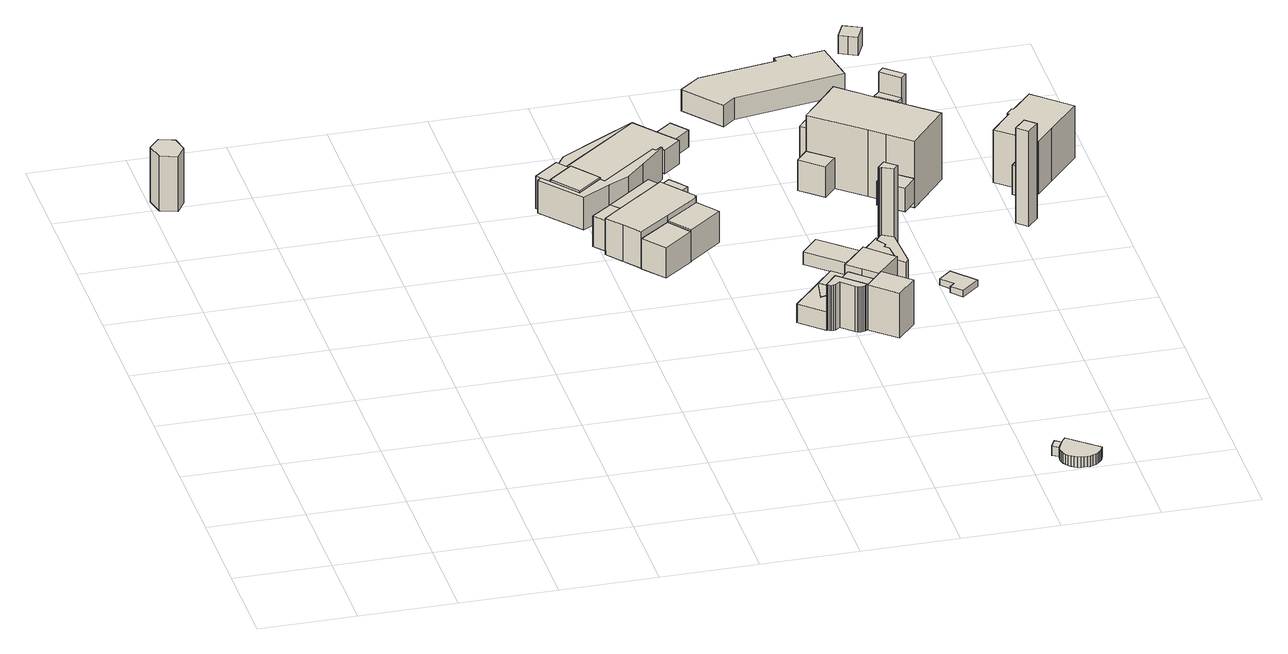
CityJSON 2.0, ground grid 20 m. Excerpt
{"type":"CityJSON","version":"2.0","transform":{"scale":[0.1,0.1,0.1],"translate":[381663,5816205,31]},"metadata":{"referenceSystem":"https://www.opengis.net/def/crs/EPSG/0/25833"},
"CityObjects":{
"building1":{"type":"Building","attributes":{"Gemeindeschluessel":"11000004","BezugspunktDach":"2200","function":"31001_3212","measuredHeight":12.17,"storeysAboveGround":1},"address":[{"country":"Germany","locality":"Berlin","thoroughfareNumber":"47 (4)","thoroughfareName":"Gottfried-von-Cramm-Weg"}],"geometry":[{"type":"Solid","lod":"1","boundaries":[[[[0,1,2,3,4,5]],[[6,7,8,9,10,11]],[[6,11,5,4]],[[7,6,4,3]],[[8,7,3,2]],[[9,8,2,1]],[[10,9,1,0]],[[11,10,0,5]]]]}]},
"building2":{"type":"Building","attributes":{"Gemeindeschluessel":"11000004","BezugspunktDach":"2200","function":"51009_1610","measuredHeight":7.26,"storeysAboveGround":0},"address":[{"country":"Germany","locality":"Berlin"}],"geometry":[{"type":"Solid","lod":"1","boundaries":[[[[12,13,14,15,16,17,18,19,20,21,22,23,24,25,26]],[[27,28,29,30,31,32,33,34,35,36,37,38,39,40,41]],[[27,41,26,25]],[[28,27,25,24]],[[29,28,24,23]],[[30,29,23,22]],[[31,30,22,21]],[[32,31,21,20]],[[33,32,20,19]],[[34,33,19,18]],[[35,34,18,17]],[[36,35,17,16]],[[37,36,16,15]],[[38,37,15,14]],[[39,38,14,13]],[[40,39,13,12]],[[41,40,12,26]]]]}]},
"building3":{"type":"Building","attributes":{"Gemeindeschluessel":"11000004","function":"31001_1010"},"address":[{"country":"Germany","locality":"Berlin","thoroughfareNumber":"45","thoroughfareName":"Gottfried-von-Cramm-Weg"}],"children":["building3-1","building3-2","building3-3","building3-4","building3-5","building3-6"]},
"building3-1":{"type":"BuildingPart","attributes":{"BezugspunktDach":"2200","measuredHeight":8.95,"storeysAboveGround":2},"parents":["building3"],"geometry":[{"type":"MultiSurface","lod":"1","boundaries":[[[42,43,44,45,46,47,48,49,50,51,52]],[[53,54,55,56,57,58,59,60,61,62,63]],[[53,63,64,52,51],[65,66,67,64]],[[68,66,69,51,50]],[[54,53,70,71]],[[55,54,71,72,73,74,50,49]],[[56,55,49,48]],[[57,56,48,47]],[[58,57,47,46]],[[59,58,46,45]],[[60,75,76,45,44]],[[77,78,79,44,43]],[[62,61,43,42]],[[63,62,42,52]],[[66,65,64,67]],[[71,70,69,66,68]],[[74,73,72,71]],[[76,75,60,59]],[[80,61,60,79,78,77]]]}]},
"building3-2":{"type":"BuildingPart","attributes":{"BezugspunktDach":"2200","measuredHeight":7.57,"storeysAboveGround":2},"parents":["building3"],"geometry":[{"type":"MultiSurface","lod":"1","boundaries":[[[81,82,83,76,75]],[[59,84,85,86,60]],[[84,59,76,83]],[[85,84,83,82]],[[86,85,82,81]],[[60,78,87,81,75]],[[59,60,75,76,88]],[[86,89,87,78,60]]]}]},
"building3-3":{"type":"BuildingPart","attributes":{"BezugspunktDach":"2200","measuredHeight":6.88,"storeysAboveGround":2},"parents":["building3"],"geometry":[{"type":"MultiSurface","lod":"1","boundaries":[[[67,66,90,91]],[[92,65,64,93]],[[92,93,91,90]],[[65,92,94,95,70,66,90,66]],[[93,64,67,91]],[[90,66,70,95,94]],[[64,65,66,67]]]}]},
"building3-4":{"type":"BuildingPart","attributes":{"BezugspunktDach":"2200","measuredHeight":6.68,"storeysAboveGround":2},"parents":["building3"],"geometry":[{"type":"Solid","lod":"1","boundaries":[[[[96,87,78,77]],[[97,98,99,100]],[[97,100,77,61,60]],[[98,97,60,86,87]],[[99,98,87,96]],[[100,99,96,77]],[[60,61,77,78]],[[78,87,86,60]]]]}]},
"building3-5":{"type":"BuildingPart","attributes":{"BezugspunktDach":"2200","measuredHeight":6.64,"storeysAboveGround":2},"parents":["building3"],"geometry":[{"type":"MultiSurface","lod":"1","boundaries":[[[66,68,101,102,90]],[[103,104,71,70,95]],[[103,95,90,102]],[[105,106,103,102,101]],[[74,107,105,104,101,68]],[[104,103,106,105]],[[71,108,107,74]],[[104,105,107,108]],[[70,71,68,66]],[[95,70,66,90]]]}]},
"building3-6":{"type":"BuildingPart","attributes":{"BezugspunktDach":"2200","measuredHeight":3.77,"storeysAboveGround":2},"parents":["building3"],"geometry":[{"type":"MultiSurface","lod":"1","boundaries":[[[107,73,109,110,111,106]],[[112,113,114,72,108,103]],[[112,103,106,111]],[[113,112,111,110]],[[114,113,110,109]],[[72,114,109,73]],[[108,107,105,104,103]],[[72,73,74,71]],[[108,71,74,107]],[[103,104,105,106,115]]]}]},
"building4":{"type":"Building","attributes":{"Gemeindeschluessel":"11000004","function":"31001_2081"},"address":[{"country":"Germany","locality":"Berlin","thoroughfareNumber":"47 (1)","thoroughfareName":"Gottfried-von-Cramm-Weg"}],"children":["building4-1","building4-2","building4-3","building4-4"]},
"building4-1":{"type":"BuildingPart","attributes":{"BezugspunktDach":"2200","measuredHeight":6.47,"storeysAboveGround":2},"parents":["building4"],"geometry":[{"type":"MultiSurface","lod":"1","boundaries":[[[116,117,118,119,120,121,122,123,124,125,126,127,128,129,130,131,132]],[[133,134,135,136,137,138,139,140,141,142,143,144,145,146,147,148,149]],[[133,149,132,131]],[[134,133,131,130]],[[135,134,130,129]],[[136,135,129,128]],[[137,136,128,127]],[[138,137,150,127,126],[151,152,153,150]],[[139,138,126,125]],[[140,139,125,124]],[[141,140,124,123]],[[142,141,123,122]],[[143,142,122,121]],[[144,143,121,120]],[[145,144,120,119]],[[146,145,119,118]],[[147,146,118,117]],[[152,151,150,153]],[[154,155,116,148]],[[147,156,117,155,154]],[[149,148,116,132]]]}]},
"building4-2":{"type":"BuildingPart","attributes":{"BezugspunktDach":"2200","measuredHeight":7.78,"storeysAboveGround":2},"parents":["building4"],"geometry":[{"type":"MultiSurface","lod":"1","boundaries":[[[157,158,159,160,161]],[[162,163,164,165,166]],[[167,24,168,161,160]],[[155,116,148,154,163,162,160,159]],[[169,117,155,154,147,164,163,159,158]],[[165,164,158,157]],[[166,165,157,161]],[[162,166,168,24,167]],[[154,148,116,155]],[[147,154,155,117,169]]]}]},
"building4-3":{"type":"BuildingPart","attributes":{"BezugspunktDach":"2200","measuredHeight":7.2,"storeysAboveGround":2},"parents":["building4"],"geometry":[{"type":"MultiSurface","lod":"1","boundaries":[[[25,24,167,170,171,172]],[[173,174,175,28,27,176]],[[173,176,172,171]],[[174,173,171,170]],[[116,132,149,148,177,175,174,170,167]],[[28,175,162,166,178]],[[27,28,24,25]],[[176,27,25,172]],[[177,148,149,132,116]],[[178,166,162,167,24]]]}]},
"building4-4":{"type":"BuildingPart","attributes":{"BezugspunktDach":"2200","measuredHeight":3.79,"storeysAboveGround":2},"parents":["building4"],"geometry":[{"type":"Solid","lod":"1","boundaries":[[[[152,179,180,181,153]],[[182,183,184,151,150]],[[182,150,153,181]],[[183,182,181,180]],[[184,183,180,179]],[[151,184,179,152]],[[151,152,153,150]]]]}]},
"building5":{"type":"Building","attributes":{"Gemeindeschluessel":"11000004","BezugspunktDach":"2200","function":"51009_1610","measuredHeight":4.84,"storeysAboveGround":0},"address":[{"country":"Germany","locality":"Berlin"}],"geometry":[{"type":"Solid","lod":"1","boundaries":[[[[185,186,187,188,153,181,189,190,191,192]],[[193,194,195,196,197,198,199,200,201,202]],[[193,202,192,191]],[[194,193,191,190]],[[195,194,190,189]],[[196,195,189,181]],[[197,196,181,153]],[[198,197,153,188]],[[199,198,188,187]],[[200,199,187,186]],[[201,200,186,185]],[[202,201,185,192]]]]}]},
"building6":{"type":"Building","attributes":{"Gemeindeschluessel":"11000004","BezugspunktDach":"2200","function":"51009_1610","measuredHeight":10.11,"storeysAboveGround":0},"address":[{"country":"Germany","locality":"Berlin"}],"geometry":[{"type":"Solid","lod":"1","boundaries":[[[[203,204,205,206,207,208,209,210,211,212,213,214,215,216,217,218]],[[219,220,221,222,223,224,225,226,227,228,229,230,231,232,233,234]],[[219,234,218,217]],[[220,219,217,216]],[[221,220,216,215]],[[222,221,215,214]],[[223,222,214,213]],[[224,223,213,212]],[[225,224,212,211]],[[226,225,211,210]],[[227,226,210,209]],[[228,227,209,208]],[[229,228,208,207]],[[230,229,207,206]],[[231,230,206,205]],[[232,231,205,204]],[[233,232,204,203]],[[234,233,203,218]]]]}]},
"building7":{"type":"Building","attributes":{"Gemeindeschluessel":"11000004","function":"31001_1010"},"address":[{"country":"Germany","locality":"Berlin","thoroughfareNumber":"41","thoroughfareName":"Gottfried-von-Cramm-Weg"}],"children":["building7-1","building7-2","building7-3","building7-4","building7-5","building7-6"]},
"building7-1":{"type":"BuildingPart","attributes":{"BezugspunktDach":"2200","measuredHeight":7.73,"storeysAboveGround":2},"parents":["building7"],"geometry":[{"type":"MultiSurface","lod":"1","boundaries":[[[235,236,237,238,239,240,241]],[[242,243,244,245,246,247,248]],[[249,250,248,241,240]],[[243,242,240,239]],[[251,252,239,238]],[[244,243,253,254,255]],[[256,251,255,257,245,244,238,237]],[[245,237,258,259]],[[260,261,262,261,263,246,236,235]],[[248,250,264,265,266,260,247,235,241]],[[242,248,250,249]],[[255,254,253,252,251]],[[257,255,251,256]],[[246,259,258,236]],[[247,262,261,260]],[[246,263,261,262]],[[265,264,250,248]],[[247,260,266,265]]]}]},
"building7-2":{"type":"BuildingPart","attributes":{"BezugspunktDach":"2200","measuredHeight":10,"storeysAboveGround":2},"parents":["building7"],"geometry":[{"type":"MultiSurface","lod":"1","boundaries":[[[267,268,269,270,271]],[[272,273,274,275,276]],[[263,277,276,271,270]],[[258,236,246,259,273,272,270,269]],[[274,273,269,268]],[[275,274,268,267]],[[276,275,267,271]],[[272,276,277,263]],[[259,246,236,258]]]}]},
"building7-3":{"type":"BuildingPart","attributes":{"BezugspunktDach":"2200","measuredHeight":5.17,"storeysAboveGround":2},"parents":["building7"],"geometry":[{"type":"Solid","lod":"1","boundaries":[[[[250,249,278,279,280,281,282,283,284]],[[285,286,287,288,289,290,291,292,293]],[[285,293,284,283]],[[286,285,283,282]],[[287,286,282,281]],[[288,287,281,280]],[[289,288,280,279]],[[290,289,279,278]],[[291,290,278,249]],[[292,291,249,242,248,250]],[[293,292,250,284]],[[250,248,242,249]]]]}]},
"building7-4":{"type":"BuildingPart","attributes":{"BezugspunktDach":"2200","measuredHeight":5.17,"storeysAboveGround":2},"parents":["building7"],"geometry":[{"type":"MultiSurface","lod":"1","boundaries":[[[294,295,296,264,250,283,297,298]],[[299,285,292,300,301,302,303,304]],[[299,304,298,297]],[[285,299,297,283]],[[292,285,283,250]],[[300,292,248,265]],[[303,302,295,294]],[[304,303,294,298]],[[265,248,250,264]],[[301,300,305,264,296]],[[306,302,301,296,295]]]}]},
"building7-5":{"type":"BuildingPart","attributes":{"BezugspunktDach":"2200","measuredHeight":10.35,"storeysAboveGround":2},"parents":["building7"],"geometry":[{"type":"MultiSurface","lod":"1","boundaries":[[[307,277,263,261,266,308]],[[300,309,272,276,310,302]],[[264,296,295,308,266]],[[309,300,265,247,262]],[[272,309,261,262,246,311]],[[310,276,277,307]],[[302,310,307,308]],[[300,312,301,296,264]],[[313,301,302,295,296]],[[262,247,260,261]],[[266,260,247,265]],[[311,246,262,261,263]],[[276,272,263,277]]]}]},
"building7-6":{"type":"BuildingPart","attributes":{"BezugspunktDach":"2200","measuredHeight":5.25,"storeysAboveGround":2},"parents":["building7"],"geometry":[{"type":"MultiSurface","lod":"1","boundaries":[[[256,314,315,316,317,318,319,252]],[[320,321,322,323,324,325,257,254]],[[320,254,252,319]],[[321,320,319,318]],[[322,321,318,317]],[[323,322,317,316]],[[324,323,316,315]],[[325,324,315,314]],[[257,325,314,256]],[[326,254,255,251,252]],[[257,256,251,255]]]}]},
"building8":{"type":"Building","attributes":{"Gemeindeschluessel":"11000004","BezugspunktDach":"2200","function":"31001_2463","measuredHeight":2.82,"storeysAboveGround":1},"address":[{"country":"Germany","locality":"Berlin","thoroughfareNumber":"41 (1)","thoroughfareName":"Gottfried-von-Cramm-Weg"}],"geometry":[{"type":"Solid","lod":"1","boundaries":[[[[327,328,329,330,331]],[[332,333,334,335,336]],[[332,336,331,330]],[[333,332,330,329]],[[334,333,329,328]],[[335,334,328,327]],[[336,335,327,331]]]]}]},
"building9":{"type":"Building","attributes":{"Gemeindeschluessel":"11000004","BezugspunktDach":"2200","function":"51009_1610","measuredHeight":2.09,"storeysAboveGround":0},"address":[{"country":"Germany","locality":"Berlin"}],"geometry":[{"type":"Solid","lod":"1","boundaries":[[[[337,338,339,340]],[[341,342,343,344]],[[341,344,340,339]],[[342,341,339,338]],[[343,342,338,337]],[[344,343,337,340]]]]}]},
"building10":{"type":"Building","attributes":{"Gemeindeschluessel":"11000004","BezugspunktDach":"2200","function":"31001_2444","measuredHeight":2.3,"storeysAboveGround":1},"address":[{"country":"Germany","locality":"Berlin","thoroughfareNumber":"35 (1)","thoroughfareName":"Gottfried-von-Cramm-Weg"}],"geometry":[{"type":"Solid","lod":"1","boundaries":[[[[345,346,347,348,349,350,351,352,353,354,355,356,357,358,359,360,361,362,363,338,337,364]],[[365,366,367,368,369,370,371,372,373,374,375,376,377,378,379,380,381,382,383,384,385,386]],[[365,386,364,337]],[[366,365,337,338]],[[367,366,338,363]],[[368,367,363,362]],[[369,368,362,361]],[[370,369,361,360]],[[371,370,360,359]],[[372,371,359,358]],[[373,372,358,357]],[[374,373,357,356]],[[375,374,356,355]],[[376,375,355,354]],[[377,376,354,353]],[[378,377,353,352]],[[379,378,352,351]],[[380,379,351,350]],[[381,380,350,349]],[[382,381,349,348]],[[383,382,348,347]],[[384,383,347,346]],[[385,384,346,345]],[[386,385,345,364]]]]}]},
"building11":{"type":"Building","attributes":{"Gemeindeschluessel":"11000004","BezugspunktDach":"2200","function":"51009_1610","measuredHeight":5.25,"storeysAboveGround":0},"address":[{"country":"Germany","locality":"Berlin"}],"geometry":[{"type":"Solid","lod":"1","boundaries":[[[[316,315,314,256,387,388,389,390,391,318,317]],[[321,392,393,394,395,396,257,325,324,323,322]],[[321,322,317,318]],[[392,321,318,391]],[[393,392,391,390]],[[394,393,390,389]],[[395,394,389,388]],[[396,395,388,387]],[[257,396,387,256]],[[325,257,256,314]],[[324,325,314,315]],[[323,324,315,316]],[[322,323,316,317]]]]}]},
"building12":{"type":"Building","attributes":{"Gemeindeschluessel":"11000004","BezugspunktDach":"2200","function":"31001_2463","measuredHeight":18.5,"storeysAboveGround":1},"address":[{"country":"Germany","locality":"Berlin","thoroughfareNumber":"41 (3)","thoroughfareName":"Gottfried-von-Cramm-Weg"}],"geometry":[{"type":"Solid","lod":"1","boundaries":[[[[397,398,399,400,401,402]],[[403,404,405,406,407,408]],[[403,408,402,401]],[[404,403,401,400]],[[405,404,400,399]],[[406,405,399,398]],[[407,406,398,397]],[[408,407,397,402]]]]}]},
"building13":{"type":"Building","attributes":{"Gemeindeschluessel":"11000004","BezugspunktDach":"2200","function":"31001_2463","measuredHeight":1.36,"storeysAboveGround":1},"address":[{"country":"Germany","locality":"Berlin","thoroughfareNumber":"41 (2)","thoroughfareName":"Gottfried-von-Cramm-Weg"}],"geometry":[{"type":"Solid","lod":"1","boundaries":[[[[409,410,411,412,413,414]],[[415,416,417,418,419,420]],[[415,420,414,413]],[[416,415,413,412]],[[417,416,412,411]],[[418,417,411,410]],[[419,418,410,409]],[[420,419,409,414]]]]}]},
"building14":{"type":"Building","attributes":{"Gemeindeschluessel":"11000004","BezugspunktDach":"2200","function":"31001_3212","measuredHeight":4.85,"storeysAboveGround":2},"address":[{"country":"Germany","locality":"Berlin","thoroughfareNumber":"47, 49, 51, 53, 55","thoroughfareName":"Gottfried-von-Cramm-Weg"}],"geometry":[{"type":"Solid","lod":"1","boundaries":[[[[421,422,423,424,425,426,427,428,429,430]],[[431,432,433,434,435,436,437,438,439,440]],[[431,440,430,429]],[[432,431,429,428]],[[433,432,428,427]],[[434,433,427,426]],[[435,434,426,425]],[[436,435,425,424]],[[437,436,424,423]],[[438,437,423,422]],[[439,438,422,421]],[[440,439,421,430]]]]}]},
"building15":{"type":"Building","attributes":{"Gemeindeschluessel":"11000004","function":"31001_1010"},"address":[{"country":"Germany","locality":"Berlin","thoroughfareNumber":"43","thoroughfareName":"Gottfried-von-Cramm-Weg"}],"children":["building15-1","building15-2","building15-3","building15-4","building15-5"]},
"building15-1":{"type":"BuildingPart","attributes":{"BezugspunktDach":"2200","measuredHeight":17.7,"storeysAboveGround":3},"parents":["building15"],"geometry":[{"type":"MultiSurface","lod":"1","boundaries":[[[441,442,443,444,445,446,447,448,449,450]],[[451,452,453,454,455,456,457,458,459,460]],[[461,462,463,460,450,449]],[[464,461,451,449,448]],[[453,452,448,447]],[[454,453,447,446]],[[455,454,465,466]],[[456,455,445,466,467,468,444]],[[457,456,444,443]],[[458,457,443,442],[469,470,471,472]],[[459,458,442,441]],[[473,474,475,459,441,450]],[[451,463,462,461]],[[452,451,461,464]],[[466,465,446,445]],[[468,467,466,445]],[[471,470,469,472]],[[476,460,475,474,473]]]}]},
"building15-2":{"type":"BuildingPart","attributes":{"BezugspunktDach":"2200","measuredHeight":5.19,"storeysAboveGround":3},"parents":["building15"],"geometry":[{"type":"Solid","lod":"1","boundaries":[[[[477,472,471,478]],[[470,469,479,480]],[[470,480,478,471]],[[479,469,472,477]],[[480,479,477,478]],[[470,471,472,469]]]]}]},
"building15-3":{"type":"BuildingPart","attributes":{"BezugspunktDach":"2200","measuredHeight":11.04,"storeysAboveGround":3},"parents":["building15"],"geometry":[{"type":"MultiSurface","lod":"1","boundaries":[[[462,464,481,482,483]],[[484,485,486,487,488]],[[484,488,483,482]],[[485,484,482,481]],[[486,485,481,464]],[[487,486,452,451,463]],[[488,487,462,483]],[[463,451,461,462]],[[464,461,451,452]]]}]},
"building15-4":{"type":"BuildingPart","attributes":{"BezugspunktDach":"2200","measuredHeight":6.73,"storeysAboveGround":3},"parents":["building15"],"geometry":[{"type":"Solid","lod":"1","boundaries":[[[[489,474,473,490]],[[460,475,491,492]],[[460,492,490,473]],[[460,473,460,475]],[[491,475,474,489]],[[492,491,489,490]],[[475,460,473,474]]]]}]},
"building15-5":{"type":"BuildingPart","attributes":{"BezugspunktDach":"2200","measuredHeight":13.13,"storeysAboveGround":3},"parents":["building15"],"geometry":[{"type":"MultiSurface","lod":"1","boundaries":[[[493,494,495,496]],[[497,498,467,465]],[[497,465,496,495]],[[498,497,495,494]],[[467,498,494,493]],[[465,446,445,468,493,496]],[[466,445,446,465]],[[466,467,468,445]]]}]},
"building16":{"type":"Building","attributes":{"Gemeindeschluessel":"11000004","BezugspunktDach":"2200","function":"51009_1610","measuredHeight":17.51,"storeysAboveGround":0},"address":[{"country":"Germany","locality":"Berlin"}],"geometry":[{"type":"Solid","lod":"1","boundaries":[[[[499,500,501,502]],[[503,504,498,497]],[[503,497,502,501]],[[504,503,501,500]],[[498,504,500,499]],[[497,498,499,502]]]]}]},
"building17":{"type":"Building","attributes":{"Gemeindeschluessel":"11000004","BezugspunktDach":"2200","function":"31001_1313","measuredHeight":21.25,"storeysAboveGround":1},"address":[{"country":"Germany","locality":"Berlin","thoroughfareNumber":"39 (2)","thoroughfareName":"Gottfried-von-Cramm-Weg"}],"geometry":[{"type":"Solid","lod":"1","boundaries":[[[[505,506,507,508]],[[509,510,511,512]],[[509,512,508,507]],[[510,509,507,506]],[[511,510,506,505]],[[512,511,505,508]]]]}]},
"building18":{"type":"Building","attributes":{"Gemeindeschluessel":"11000004","BezugspunktDach":"2200","function":"31001_3212","measuredHeight":4.82,"storeysAboveGround":1},"address":[{"country":"Germany","locality":"Berlin","thoroughfareNumber":"47 (2)","thoroughfareName":"Gottfried-von-Cramm-Weg"}],"geometry":[{"type":"Solid","lod":"1","boundaries":[[[[513,514,515,516,517,518]],[[519,520,521,522,523,524]],[[519,524,518,517]],[[520,519,517,516]],[[521,520,516,515]],[[522,521,515,514]],[[523,522,514,513]],[[524,523,513,518]]]]}]},
"building19":{"type":"Building","attributes":{"Gemeindeschluessel":"11000004","function":"31001_1010"},"address":[{"country":"Germany","locality":"Berlin","thoroughfareNumber":"39","thoroughfareName":"Gottfried-von-Cramm-Weg"}],"children":["building19-1","building19-2"]},
"building19-1":{"type":"BuildingPart","attributes":{"BezugspunktDach":"2200","measuredHeight":14.98,"storeysAboveGround":2},"parents":["building19"],"geometry":[{"type":"MultiSurface","lod":"1","boundaries":[[[525,526,527,528,529,530,531,532,533,534,535,536,537]],[[538,539,540,541,542,543,544,545,546,547,548,549,550]],[[538,550,537,536]],[[539,538,536,535]],[[540,539,535,534]],[[541,540,534,533]],[[542,541,533,532]],[[543,542,532,531]],[[544,543,531,530]],[[545,544,530,529]],[[546,545,529,528]],[[547,546,528,527]],[[551,552,547,527,526]],[[549,548,526,525]],[[550,549,525,537]],[[548,547,552,551]]]}]},
"building19-2":{"type":"BuildingPart","attributes":{"BezugspunktDach":"2200","measuredHeight":6.47,"storeysAboveGround":2},"parents":["building19"],"geometry":[{"type":"MultiSurface","lod":"1","boundaries":[[[553,554,552,551,555]],[[548,547,556,557,558]],[[548,558,555,551]],[[556,547,552,554]],[[557,556,554,553]],[[558,557,553,555]],[[547,548,551,552,559]]]}]}
},
"vertices":[
[12,1391,134],[47,1379,134],[65,1408,134],[58,1443,134],[26,1454,134],[4,1428,134],[26,1454,12],[58,1443,12],[65,1408,12],[47,1379,12],[12,1391,12],[4,1428,12],
[758,1004,152],[818,1039,152],[862,1061,152],[901,1101,152],[952,1153,152],[950,1155,152],[938,1146,152],[933,1152,152],[892,1119,152],[813,1056,152],[806,1065,152],[755,1024,152],[711,1080,152],[696,1098,152],[688,1089,152],[696,1098,80],[711,1080,80],[755,1024,80],[806,1065,80],[813,1056,80],[892,1119,80],[933,1152,80],[938,1146,80],[950,1155,80],[952,1153,80],[901,1101,80],[862,1061,80],[818,1039,80],[758,1004,80],[688,1089,80],
[805,880,154],[832,846,154],[897,895,154],[967,948,154],[966,950,154],[969,954,154],[943,987,154],[925,1010,154],[915,1023,154],[820,948,154],[778,914,154],[820,948,73],[915,1023,73],[925,1010,73],[943,987,73],[969,954,73],[966,950,73],[967,948,73],[897,895,73],[832,846,73],[805,880,73],[778,914,73],[778,914,81],[820,948,81],[820,948,149],[778,914,149],[915,1023,149],[820,948,103],[820,948,85],[915,1023,85],[925,1010,85],[925,1010,118],[915,1023,118],[897,895,143],[967,948,143],[832,846,139],[897,895,139],[897,895,108],[832,846,117],
[932,848,143],[1002,904,143],[985,926,143],[985,926,73],[1002,904,73],[932,848,73],[932,848,139],[967,948,105],[932,848,123],
[802,970,149],[759,937,149],[802,970,81],[759,937,81],[802,970,117],[802,970,85],
[870,799,139],[897,895,72],[932,848,72],[870,799,72],[832,846,72],
[906,1034,149],[897,1046,149],[897,1046,85],[906,1034,85],[906,1034,118],[897,1046,118],[911,1028,118],[911,1028,85],
[977,1051,118],[963,1069,118],[948,1087,118],[948,1087,85],[963,1069,85],[977,1051,85],[897,1046,117],
[762,1121,148],[806,1065,148],[813,1056,148],[892,1119,148],[933,1152,148],[938,1146,148],[950,1155,148],[952,1153,148],[956,1147,148],[992,1177,148],[983,1189,148],[954,1224,148],[952,1227,148],[921,1265,148],[908,1255,148],[855,1212,148],[753,1131,148],[855,1212,96],[908,1255,96],[921,1265,96],[952,1227,96],[954,1224,96],[983,1189,96],[992,1177,96],[956,1147,96],[952,1153,96],[950,1155,96],[938,1146,96],[933,1152,96],[892,1119,96],[813,1056,96],[806,1065,96],[762,1121,96],[753,1131,96],[954,1224,104],[983,1189,104],[983,1189,142],[954,1224,142],[784,1093,96],[784,1093,148],[806,1065,132],
[755,1024,156],[806,1065,156],[784,1093,156],[762,1121,156],[711,1080,156],[762,1121,81],[784,1093,81],[806,1065,81],[755,1024,81],[711,1080,81],[762,1121,152],[711,1080,119],[806,1065,122],
[753,1131,152],[740,1148,152],[689,1107,152],[740,1148,80],[753,1131,80],[762,1121,80],[689,1107,80],[762,1121,100],[711,1080,126],
[1022,1221,142],[994,1256,142],[961,1229,142],[961,1229,104],[994,1256,104],[1022,1221,104],
[753,1131,142],[855,1212,142],[908,1255,142],[921,1265,142],[924,1277,142],[851,1234,142],[763,1182,142],[740,1148,142],[763,1182,94],[851,1234,94],[924,1277,94],[961,1229,94],[954,1224,94],[921,1265,94],[908,1255,94],[855,1212,94],[753,1131,94],[740,1148,94],
[1140,595,133],[1143,593,133],[1146,592,133],[1150,592,133],[1154,593,133],[1164,600,133],[1189,577,133],[1193,574,133],[1196,573,133],[1200,572,133],[1204,573,133],[1208,574,133],[1211,576,133],[1214,579,133],[1162,626,133],[1137,597,133],[1162,626,32],[1214,579,32],[1211,576,32],[1208,574,32],[1204,573,32],[1200,572,32],[1196,573,32],[1193,574,32],[1189,577,32],[1164,600,32],[1154,593,32],[1150,592,32],[1146,592,32],[1143,593,32],[1140,595,32],[1137,597,32],
[1220,644,129],[1248,619,129],[1297,674,129],[1270,700,129],[1243,726,129],[1235,717,129],[1192,669,129],[1235,717,60],[1243,726,60],[1270,700,60],[1297,674,60],[1248,619,60],[1220,644,60],[1192,669,60],[1235,717,72],[1192,669,72],[1270,700,121],[1243,726,121],[1243,726,117],[1243,726,69],[1270,700,69],[1297,674,121],[1297,674,69],[1252,624,129],[1252,624,60],[1220,644,115],[1222,642,115],[1222,642,60],[1248,619,115],[1197,665,72],[1197,665,60],[1197,665,115],
[1266,533,131],[1305,577,131],[1252,624,131],[1248,619,131],[1214,579,131],[1248,619,31],[1252,624,31],[1305,577,31],[1266,533,31],[1214,579,31],[1214,579,115],
[1231,720,72],[1222,729,72],[1215,721,72],[1206,728,72],[1184,748,72],[1149,708,72],[1140,655,72],[1149,708,31],[1184,748,31],[1206,728,31],[1215,721,31],[1222,729,31],[1231,720,31],[1235,717,31],[1192,669,31],[1140,655,31],
[1137,597,72],[1162,626,72],[1167,631,72],[1119,674,72],[1089,640,72],[1119,674,31],[1197,665,31],[1167,631,31],[1162,626,31],[1137,597,31],[1089,640,31],[1197,665,41],[1162,626,59],
[1188,602,115],[1162,626,115],[1222,642,31],[1188,602,31],[1248,619,70],[1191,658,31],[1167,631,57],
[1294,723,121],[1286,731,121],[1291,738,121],[1278,758,121],[1282,764,121],[1279,767,121],[1279,767,69],[1282,764,69],[1278,758,69],[1291,738,69],[1286,731,69],[1294,723,69],[1243,726,85],
[1222,729,91],[1231,720,91],[1268,761,91],[1178,840,91],[1142,799,91],[1178,840,63],[1268,761,63],[1231,720,63],[1222,729,63],[1142,799,63],
[1461,52,31],[1470,71,31],[1457,79,31],[1448,61,31],[1457,79,10],[1470,71,10],[1461,52,10],[1448,61,10],
[1461,35,31],[1463,29,31],[1466,23,31],[1470,18,31],[1475,14,31],[1480,10,31],[1486,7,31],[1492,5,31],[1498,5,31],[1505,5,31],[1511,5,31],[1517,7,31],[1523,9,31],[1528,13,31],[1532,17,31],[1536,22,31],[1539,27,31],[1541,33,31],[1480,84,31],[1460,41,31],[1461,52,8],[1470,71,8],[1480,84,8],[1541,33,8],[1539,27,8],[1536,22,8],[1532,17,8],[1528,13,8],[1523,9,8],[1517,7,8],[1511,5,8],[1505,5,8],[1498,5,8],[1492,5,8],[1486,7,8],[1480,10,8],[1475,14,8],[1470,18,8],[1466,23,8],[1463,29,8],[1461,35,8],[1460,41,8],
[1312,662,121],[1318,669,121],[1314,762,121],[1292,775,121],[1288,772,121],[1288,772,69],[1292,775,69],[1314,762,69],[1318,669,69],[1312,662,69],
[1288,772,272],[1292,775,272],[1314,762,272],[1324,774,272],[1301,794,272],[1286,776,272],[1301,794,87],[1324,774,87],[1314,762,87],[1292,775,87],[1288,772,87],[1286,776,87],
[1397,620,85],[1387,611,85],[1407,589,85],[1444,621,85],[1401,668,85],[1374,644,85],[1401,668,71],[1444,621,71],[1407,589,71],[1387,611,71],[1397,620,71],[1374,644,71],
[1105,1271,157],[1132,1294,157],[1361,1331,157],[1345,1427,157],[1278,1417,157],[1275,1428,157],[1243,1423,157],[1245,1411,157],[1083,1385,157],[1041,1351,157],[1083,1385,109],[1245,1411,109],[1243,1423,109],[1275,1428,109],[1278,1417,109],[1345,1427,109],[1361,1331,109],[1132,1294,109],[1105,1271,109],[1041,1351,109],
[1314,964,245],[1343,939,245],[1390,900,245],[1467,992,245],[1382,1064,245],[1357,1085,245],[1290,1142,245],[1286,1137,245],[1255,1100,245],[1212,1049,245],[1255,1100,97],[1286,1137,97],[1290,1142,97],[1357,1085,97],[1382,1064,97],[1467,992,97],[1390,900,97],[1343,939,97],[1314,964,97],[1212,1049,97],[1255,1100,198],[1231,1071,198],[1231,1071,97],[1286,1137,198],[1357,1085,116],[1382,1064,116],[1395,1053,116],[1395,1053,245],[1390,900,110],[1343,939,110],[1343,939,162],[1390,900,162],[1212,1049,165],[1259,1010,165],[1259,1010,97],[1212,1049,124],
[1363,868,162],[1316,907,162],[1363,868,110],[1316,907,110],
[1275,1146,198],[1264,1156,198],[1209,1089,198],[1264,1156,95],[1275,1146,95],[1286,1137,95],[1231,1071,95],[1209,1089,95],
[1234,981,165],[1188,1020,165],[1234,981,97],[1188,1020,97],
[1395,1053,247],[1406,1065,247],[1369,1098,247],[1357,1085,247],[1369,1098,116],[1406,1065,116],
[1406,1065,291],[1418,1078,291],[1380,1111,291],[1369,1098,291],[1380,1111,116],[1418,1078,116],
[1583,767,314],[1606,793,314],[1585,812,314],[1562,787,314],[1585,812,102],[1606,793,102],[1583,767,102],[1562,787,102],
[1406,1480,149],[1424,1472,149],[1441,1508,149],[1423,1516,149],[1405,1524,149],[1388,1489,149],[1405,1524,109],[1423,1516,109],[1441,1508,109],[1424,1472,109],[1406,1480,109],[1388,1489,109],
[1597,921,216],[1600,919,216],[1631,891,216],[1634,889,216],[1670,930,216],[1735,1004,216],[1698,1037,216],[1661,1069,216],[1617,1020,216],[1614,1023,216],[1602,1008,216],[1605,1005,216],[1560,953,216],[1605,1005,99],[1602,1008,99],[1614,1023,99],[1617,1020,99],[1661,1069,99],[1698,1037,99],[1735,1004,99],[1670,930,99],[1634,889,99],[1631,891,99],[1600,919,99],[1597,921,99],[1560,953,99],[1600,919,164],[1631,891,164],
[1614,874,164],[1618,878,164],[1584,900,164],[1618,878,99],[1614,874,99],[1584,900,99],[1631,891,161]
]}
